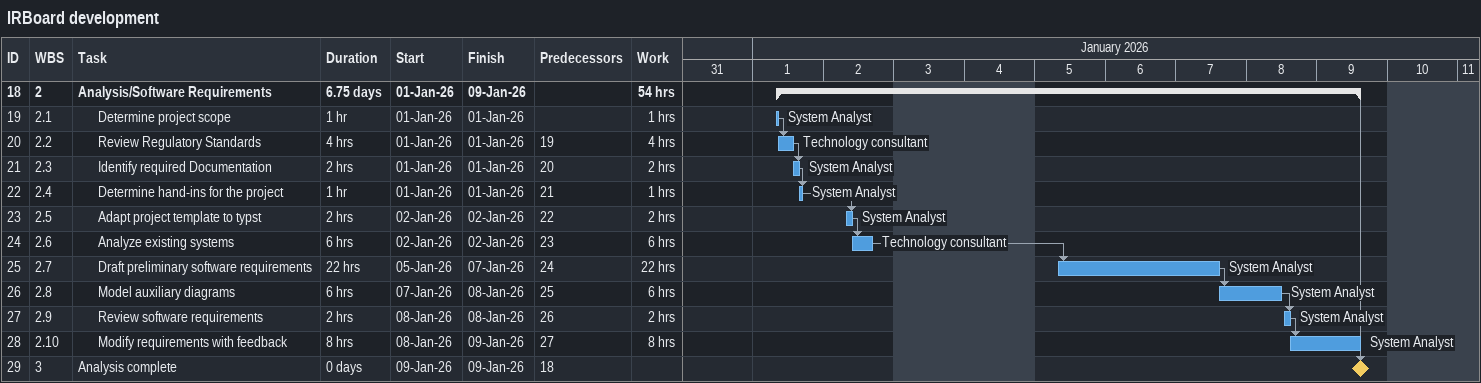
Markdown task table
IRBoard development

| ID | WBS | Task | Duration | Start | Finish | Predecessors | Resources | Work (h) |
|---|---|---|---|---|---|---|---|---|
| 18 | 2 | **Analysis/Software Requirements** | 6.75d | 2026-01-01 | 2026-01-09 |  |  | 54 |
| 19 | 2.1 | Determine project scope | 1h | 2026-01-01 | 2026-01-01 |  | System Analyst | 1 |
| 20 | 2.2 | Review Regulatory Standards | 4h | 2026-01-01 | 2026-01-01 | 19 | Technology consultant | 4 |
| 21 | 2.3 | Identify required Documentation | 2h | 2026-01-01 | 2026-01-01 | 20 | System Analyst | 2 |
| 22 | 2.4 | Determine hand-ins for the project | 1h | 2026-01-01 | 2026-01-01 | 21 | System Analyst | 1 |
| 23 | 2.5 | Adapt project template to typst | 2h | 2026-01-02 | 2026-01-02 | 22 | System Analyst | 2 |
| 24 | 2.6 | Analyze existing systems | 6h | 2026-01-02 | 2026-01-02 | 23 | Technology consultant | 6 |
| 25 | 2.7 | Draft preliminary software requirements | 22h | 2026-01-05 | 2026-01-07 | 24 | System Analyst | 22 |
| 26 | 2.8 | Model auxiliary diagrams | 6h | 2026-01-07 | 2026-01-08 | 25 | System Analyst | 6 |
| 27 | 2.9 | Review software requirements | 2h | 2026-01-08 | 2026-01-08 | 26 | System Analyst | 2 |
| 28 | 2.10 | Modify requirements with feedback | 8h | 2026-01-08 | 2026-01-09 | 27 | System Analyst | 8 |
| 29 | 3 | Analysis complete | 0d | 2026-01-09 | 2026-01-09 | 18 |  |  |
